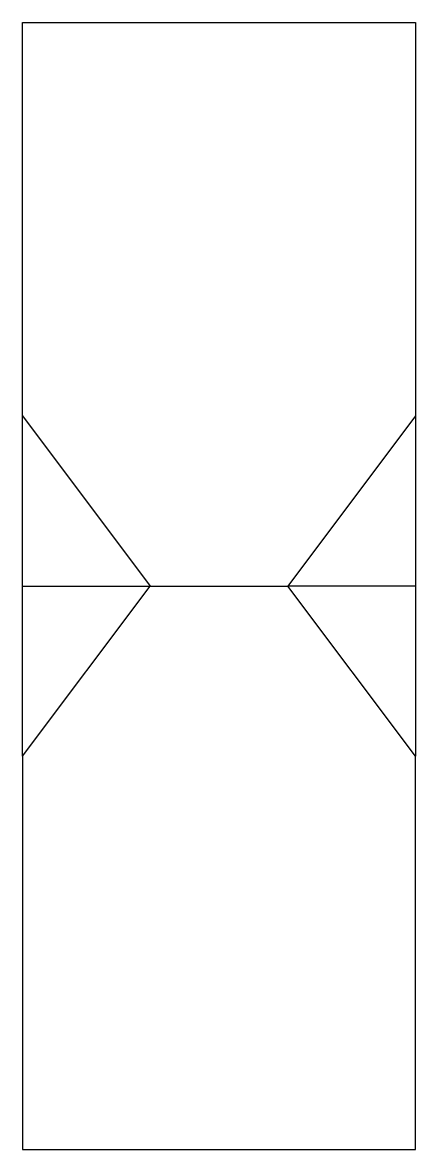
# Model space of a CAD drawing. Header units: millimetres. Extents: x 0 to 20, y 15 to 72.3.
import ezdxf

# ---------------------------------------------------------------- set-up
doc = ezdxf.new("R2010")
doc.units = ezdxf.units.MM

msp = doc.modelspace()

# ---------------------------------------------------------------- linework, layer by layer
for p, q in [((0, 52.321), (0, 72.321)), ((0, 72.321), (20, 72.321)), ((20, 72.321), (20, 52.321)), ((0, 43.66), (0, 52.321)), ((20, 52.321), (20, 43.66)), ((0, 35), (0, 43.66)), ((20, 43.66), (20, 35)), ((0, 35), (0, 15)), ((20, 15), (20, 35)), ((0, 15), (20, 15))]:
    msp.add_line(p, q)
at = {"color": 1}
for p, q in [((0, 52.321), (6.5, 43.66)), ((20, 52.321), (13.5, 43.66)), ((0, 35), (6.5, 43.66)), ((6.5, 43.66), (13.5, 43.66)), ((20, 35), (13.5, 43.66))]:
    msp.add_line(p, q, dxfattribs=at)
at = {"color": 5}
for p, q in [((0, 43.66), (6.5, 43.66)), ((20, 43.66), (13.5, 43.66))]:
    msp.add_line(p, q, dxfattribs=at)

doc.saveas('drawing.dxf')
